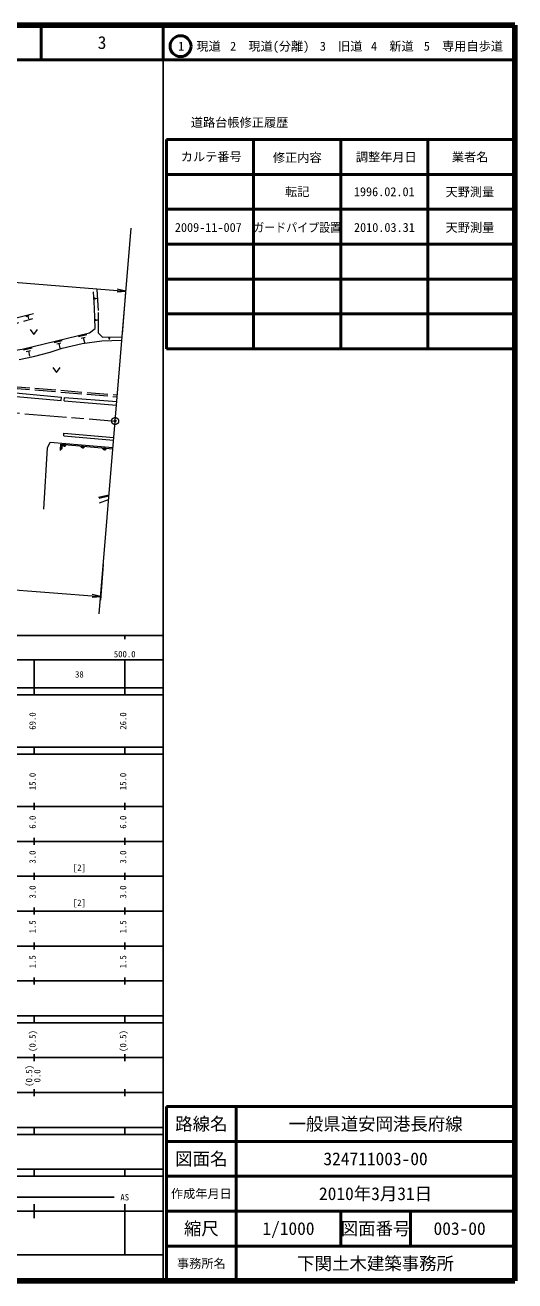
# Model space of a CAD drawing. Units: millimetres, scale not verified. Extents: x 40000 to 680000, y 20000 to 380000.
# Drawn here: x 539405 to 680000, y 20000 to 380000 of the extents above; entities that cross this region are included whole.
import ezdxf
from ezdxf.enums import TextEntityAlignment as Align

# ---------------------------------------------------------------- set-up
doc = ezdxf.new("R2010")
doc.units = ezdxf.units.MM
doc.header["$LTSCALE"] = 1000
doc.header["$PDMODE"] = 32
doc.header["$PDSIZE"] = 500
doc.linetypes.add('CHAIN', pattern=[18.5, 12, -1.5, 3.5, -1.5])
doc.linetypes.add('DASHED', pattern=[7.5, 6, -1.5])
for name, color, linetype, lineweight in [('M-BGD', 7, 'Continuous', 13), ('M-BMK', 2, 'CHAIN', 13), ('M-BMK-OTRS', 5, 'Continuous', 13), ('M-STR-HTXT', 7, 'Continuous', 13), ('M-TTL', 2, 'Continuous', 140), ('M-TTL-BAND', 7, 'Continuous', 25), ('M-TTL-FRAM', 2, 'Continuous', 50), ('M-TTL-LINE', 7, 'Continuous', 50)]:
    doc.layers.add(name, color=color, linetype=linetype, lineweight=lineweight)
doc.layers.add('M-OTRS', color=6, linetype='Continuous')
doc.layers.add('M-TTL-TXT', color=7, linetype='Continuous')
doc.styles.add('ＭＳ ゴシック', font='')
doc.styles.get('ＭＳ ゴシック').set_extended_font_data('MS Gothic')

# ---------------------------------------------------------------- blocks, each defined once
blk = doc.blocks.new('open_arrow')
at = {"color": 0, "linetype": 'Continuous', "lineweight": -2}
blk.add_lwpolyline([(7.5, 1.25), (0, 0), (7.5, -1.25)], dxfattribs=at)

msp = doc.modelspace()

# ---------------------------------------------------------------- linework, layer by layer
at = {"layer": 'M-BGD'}
for p, q in [((559481, 301347), (559438, 301947)), ((559460, 301647), (559959, 301682)), ((539700, 296490), (540617, 296722)), ((540159, 296606), (540351, 295842)), ((559766, 295210), (559750, 295713)), ((559758, 295461), (560177, 295474)), ((540867, 292740), (541917, 291340)), ((541917, 291340), (542967, 292740)), ((547781, 289037), (550076, 289595)), ((548494, 288602), (549641, 288881)), ((549068, 288742), (549393, 287403)), ((554760, 290734), (557125, 291309)), ((555495, 290287), (556678, 290574)), ((556086, 290431), (556422, 289051)), ((563307, 290299), (563841, 290305)), ((563574, 290302), (563579, 289858)), ((538913, 286950), (541485, 287529)), ((539701, 286452), (540987, 286741)), ((540344, 286596), (540682, 285096)), ((547359, 281847), (548409, 280447)), ((548409, 280447), (549459, 281847)), ((530606, 274091), (549776, 272357)), ((530697, 275087), (549866, 273352)), ((549776, 272357), (549866, 273352)), ((550617, 272290), (550699, 273287)), ((550617, 272290), (565628, 271055)), ((550699, 273287), (565710, 272052)), ((550498, 262209), (550564, 263007)), ((550564, 263007), (564859, 261813)), ((550498, 262209), (564793, 261016)), ((560498, 244655), (563490, 245331)), ((560709, 244411), (563466, 245043)), ((560725, 243015), (563378, 243983))]:
    msp.add_line(p, q, dxfattribs=at)
at = {"layer": 'M-BGD', "linetype": 'DASHED'}
for p, q in [((527243, 276636), (565829, 273481)), ((527283, 277135), (565870, 273979))]:
    msp.add_line(p, q, dxfattribs=at)
at = {"layer": 'M-BGD'}
for points in [[(529341, 287867), (530147, 285824), (538544, 287099), (557865, 291798), (559533, 293016), (559350, 298945), (559022, 303583)], [(529054, 295312), (531402, 294706), (541823, 297336)], [(560434, 291652), (561627, 290581), (567255, 290643)], [(544758, 241227), (545872, 258802), (546635, 260425), (564616, 258884)], [(549537, 258057), (549650, 259908), (564588, 258550)]]:
    msp.add_lwpolyline(points, dxfattribs=at)
at = {"layer": 'M-BGD', "linetype": 'DASHED'}
for points in [[(560434, 291652), (560507, 298184), (560069, 304393)], [(528805, 294344), (531840, 293074), (541629, 295899)], [(529292, 281122), (530412, 282546), (541862, 285012), (546647, 286217), (550080, 287422), (555778, 288737), (561476, 289468), (567177, 289711)]]:
    msp.add_lwpolyline(points, dxfattribs=at)
at = {"layer": 'M-BGD'}
for centre, radius, start, end in [((549484, 258989), 610, 276.87531, 76.09759), ((549484, 258989), 488, 279.51343, 73.45947), ((549484, 258989), 366, 283.97688, 68.99602), ((550650, 259927), 610, 185.1928, 344.41509), ((550650, 259927), 488, 187.83093, 341.77697), ((550650, 259927), 366, 192.29437, 337.31352), ((550650, 259927), 244, 201.60023, 328.00766), ((550650, 259927), 122, 239.17834, 290.42955), ((555968, 259444), 610, 185.1928, 344.41509), ((555968, 259444), 488, 187.83093, 341.77697), ((555968, 259444), 366, 192.29437, 337.31352), ((555968, 259444), 244, 201.60023, 328.00766), ((555968, 259444), 122, 239.17834, 290.42955), ((549484, 258989), 244, 293.28274, 59.69017), ((549484, 258989), 122, 330.86085, 22.11206), ((562211, 258876), 610, 185.1928, 344.41509), ((562211, 258876), 488, 187.83093, 341.77697), ((562211, 258876), 366, 192.29437, 337.31352), ((562211, 258876), 244, 201.60023, 328.00766), ((562211, 258876), 122, 239.17834, 290.42955)]:
    msp.add_arc(centre, radius, start, end, dxfattribs=at)
at = {"layer": 'M-BMK'}
msp.add_line((465559, 274575), (565249, 266499), dxfattribs=at)
msp.add_circle((565249, 266499), 1000, dxfattribs=at)
at = {"layer": 'M-BMK-OTRS'}
for p, q in [((565249, 266499), (569841, 321769)), ((560656, 211230), (565249, 266499))]:
    msp.add_line(p, q, dxfattribs=at)
at = {"layer": 'M-OTRS'}
msp.add_point((565270, 266499), dxfattribs=at)
at = {"layer": 'M-STR-HTXT'}
for p, q in [((410321, 316633), (568323, 303718)), ((567320, 291442), (568405, 304715)), ((215308, 242638), (561136, 216188)), ((561838, 225376), (561059, 215191))]:
    msp.add_line(p, q, dxfattribs=at)
at = {"layer": 'M-TTL'}
for p, q in [((680000, 380000), (40000, 380000)), ((680000, 20000), (680000, 380000)), ((40000, 20000), (680000, 20000))]:
    msp.add_line(p, q, dxfattribs=at)
at = {"layer": 'M-TTL-BAND'}
for p, q in [((579000, 20000), (579000, 370000)), ((40000, 205000), (579000, 205000)), ((568000, 205000), (568000, 204000)), ((68000, 198000), (579000, 198000)), ((542000, 188000), (542000, 198000)), ((568000, 188000), (568000, 198000)), ((40000, 190000), (579000, 190000)), ((40000, 188000), (579000, 188000)), ((40000, 173000), (579000, 173000)), ((542000, 171000), (542000, 173000)), ((568000, 171000), (568000, 173000)), ((40000, 171000), (579000, 171000)), ((40000, 156000), (579000, 156000)), ((542000, 155000), (542000, 157000)), ((568000, 155000), (568000, 157000)), ((46000, 146000), (579000, 146000)), ((542000, 145000), (542000, 147000)), ((568000, 145000), (568000, 147000)), ((542000, 135000), (542000, 137000)), ((568000, 135000), (568000, 137000)), ((52000, 136000), (579000, 136000)), ((46000, 126000), (579000, 126000)), ((542000, 125000), (542000, 127000)), ((568000, 125000), (568000, 127000)), ((52000, 116000), (579000, 116000)), ((542000, 115000), (542000, 117000)), ((568000, 115000), (568000, 117000)), ((46000, 106000), (579000, 106000)), ((542000, 105000), (542000, 107000)), ((568000, 105000), (568000, 107000)), ((40000, 96000), (579000, 96000)), ((40000, 94000), (579000, 94000)), ((542000, 94000), (542000, 96000)), ((568000, 94000), (568000, 96000)), ((49000, 84000), (579000, 84000)), ((542000, 83000), (542000, 85000)), ((568000, 83000), (568000, 85000)), ((40000, 74000), (579000, 74000)), ((542000, 73000), (542000, 75000)), ((568000, 73000), (568000, 75000)), ((40000, 64000), (579000, 64000)), ((40000, 62000), (579000, 62000)), ((542000, 62000), (542000, 64000)), ((568000, 62000), (568000, 64000)), ((40000, 52000), (579000, 52000)), ((542000, 50000), (542000, 52000)), ((568000, 50000), (568000, 52000)), ((40000, 50000), (579000, 50000)), ((71000, 44000), (565000, 44000)), ((40000, 40000), (579000, 40000)), ((542000, 38000), (542000, 42000)), ((568000, 27500), (568000, 42000)), ((68000, 27500), (579000, 27500))]:
    msp.add_line(p, q, dxfattribs=at)
at = {"layer": 'M-TTL-FRAM'}
for p, q in [((580000, 347197), (580000, 287197)), ((580000, 347197), (680000, 347197)), ((580000, 287197), (680000, 287197)), ((680000, 70000), (580000, 70000)), ((580000, 70000), (580000, 20000))]:
    msp.add_line(p, q, dxfattribs=at)
at = {"layer": 'M-TTL-LINE'}
for p, q in [((543997, 380000), (543997, 370000)), ((579000, 380000), (579000, 370000)), ((40000, 370000), (680000, 370000)), ((605000, 347197), (605000, 287197)), ((630000, 347197), (630000, 287197)), ((655000, 347197), (655000, 287197)), ((580000, 337197), (680000, 337197)), ((580000, 327197), (680000, 327197)), ((580000, 317197), (680000, 317197)), ((580000, 307197), (680000, 307197)), ((580000, 297197), (680000, 297197)), ((600000, 70000), (600000, 20000)), ((680000, 60000), (580000, 60000)), ((680000, 50000), (580000, 50000)), ((680000, 40000), (580000, 40000)), ((630000, 40000), (630000, 30000)), ((650000, 40000), (650000, 30000)), ((680000, 30000), (580000, 30000))]:
    msp.add_line(p, q, dxfattribs=at)
msp.add_circle((584031, 373958), 3000, dxfattribs=at)

# ---------------------------------------------------------------- block references
at = {"layer": 'M-STR-HTXT', "xscale": 333, "yscale": 333}
for p, rotation in [((568323, 303718), 175.3), ((561136, 216188), 175.6)]:
    msp.add_blockref('open_arrow', p, dxfattribs=dict(at, rotation=rotation))

# ---------------------------------------------------------------- texts
at = {"layer": 'M-TTL-BAND', "style": 'ＭＳ ゴシック'}
for s, p in [('500.0', (568000, 198195)), ('38', (555000, 192405)), ('[2]', (555000, 136994)), ('[2]', (555000, 126930)), ('AS', (568000, 42500))]:
    msp.add_text(s, height=1833, dxfattribs=at).set_placement(p, align=Align.BOTTOM_CENTER)
for s, p in [('69.0', (543000, 180500)), ('26.0', (569000, 180500)), ('15.0', (543000, 163174)), ('15.0', (569000, 163174)), ('6.0', (543000, 151500)), ('6.0', (569000, 151500)), ('3.0', (543000, 141500)), ('3.0', (569000, 141500)), ('3.0', (543000, 131500)), ('3.0', (569000, 131500)), ('1.5', (543000, 121500)), ('1.5', (569000, 121500)), ('1.5', (543000, 111500)), ('1.5', (569000, 111500)), ('(0.5)', (543000, 88764)), ('(0.5)', (569000, 88764)), ('(0.5)', (542000, 78764)), ('0.0', (544370, 78764))]:
    msp.add_text(s, height=1833, rotation=90, dxfattribs=at).set_placement(p, align=Align.BOTTOM_CENTER)
at = {"layer": 'M-TTL-TXT', "style": 'ＭＳ ゴシック'}
for s, height, p in [('3', 3666, (561497, 375000)), ('1\u3000現道', 2566, (589448, 373958)), ('2\u3000現道(分離)', 2566, (609619, 373958)), ('3\u3000旧道', 2566, (630121, 373958)), ('4\u3000新道', 2566, (644824, 373958)), ('5\u3000専用自歩道', 2566, (665228, 373958)), ('道路台帳修正履歴', 2566, (600968, 352113)), ('カルテ番号', 2566, (592839, 342277)), ('修正内容', 2566, (617509, 342023)), ('調整年月日', 2566, (643089, 342197)), ('業者名', 2566, (667134, 342197)), ('転記', 2566, (617500, 332245)), ('1996.02.01', 2566, (642500, 332245)), ('天野測量', 2566, (667077, 332189)), ('2009-11-007', 2566, (592000, 322000)), ('2010.03.31', 2566, (642539, 322000)), ('天野測量', 2566, (667099, 322000)), ('路線名', 3666, (590000, 65000)), ('路線名', 3666, (590000, 65000)), ('一般県道安岡港長府線', 3666, (640000, 65000)), ('図面名', 3666, (590000, 55000)), ('図面名', 3666, (590000, 55000)), ('324711003-00', 3666, (640000, 55000)), ('2010年3月31日', 3666, (640000, 45000)), ('作成年月日', 2566, (590000, 45000)), ('作成年月日', 2566, (590000, 45000)), ('縮尺', 3666, (590000, 35000)), ('縮尺', 3666, (590000, 35000)), ('1/1000', 3666, (615000, 35000)), ('図面番号', 3666, (640000, 35000)), ('図面番号', 3666, (640000, 35000)), ('003-00', 3666, (664125, 35000)), ('事務所名', 2566, (590000, 25000)), ('事務所名', 2566, (590000, 25000)), ('下関土木建築事務所', 3666, (640000, 25000))]:
    msp.add_text(s, height=height, dxfattribs=at).set_placement(p, align=Align.MIDDLE_CENTER)
at = {"layer": 'M-TTL-TXT', "style": 'ＭＳ ゴシック', "width": 0.9}
msp.add_text('ガードパイプ設置', height=2566, dxfattribs=at).set_placement((617492, 322000), align=Align.MIDDLE_CENTER)

doc.saveas('drawing.dxf')
